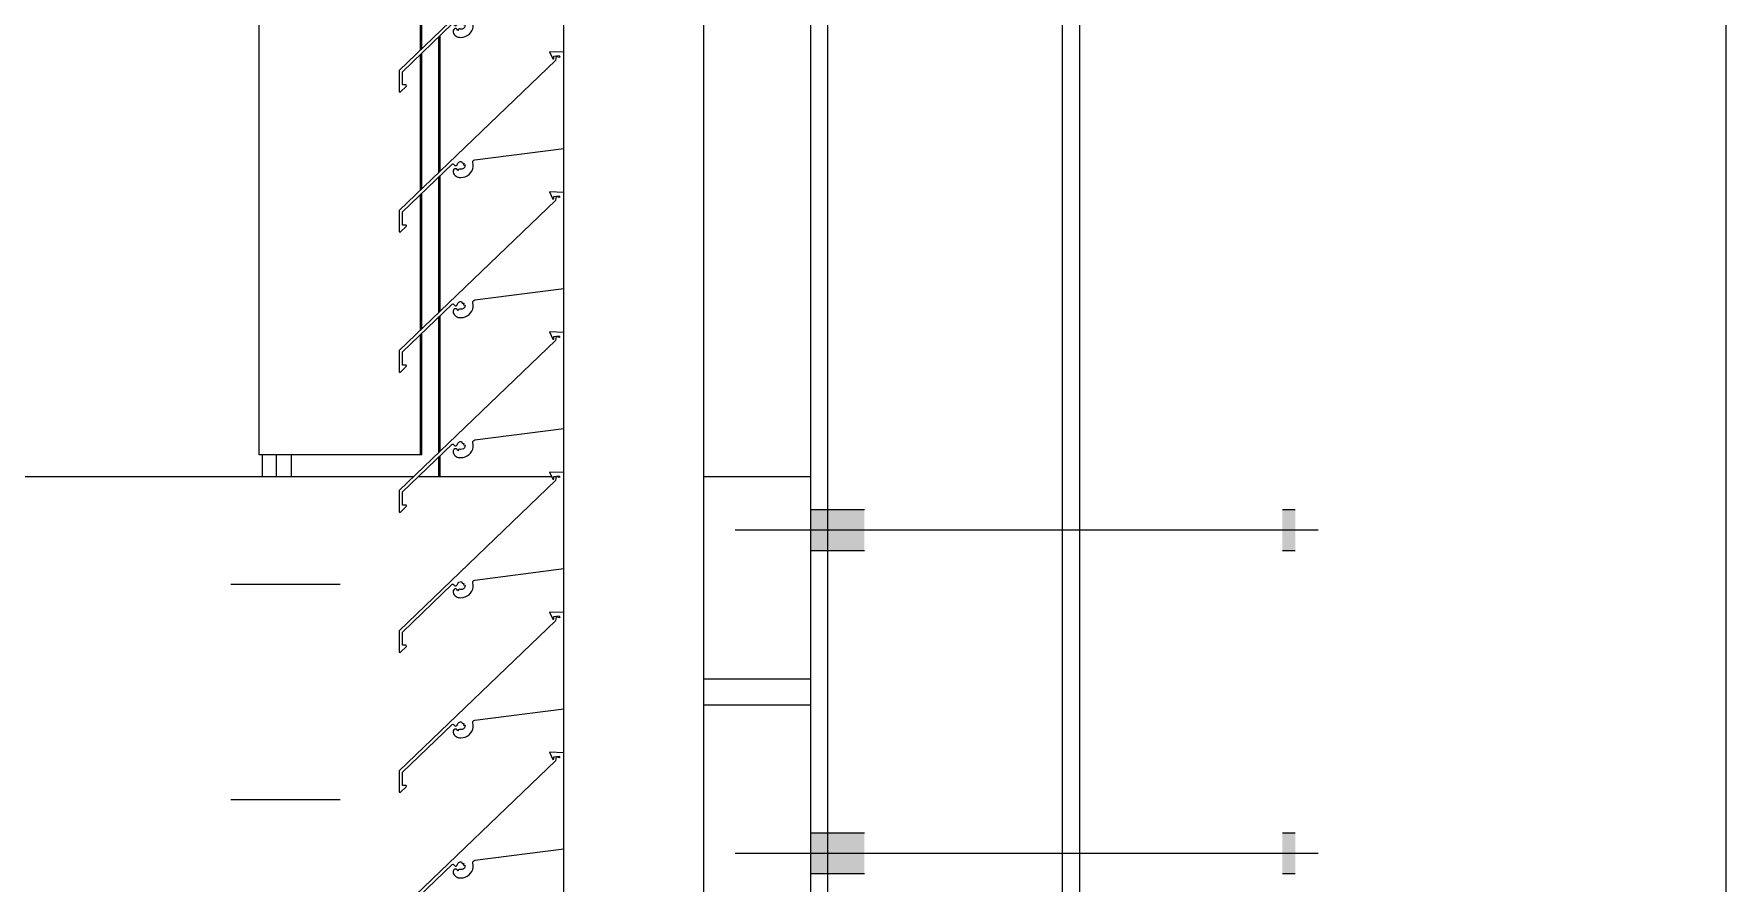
# Model space of a CAD drawing. Header units: millimetres. Extents: x -220592 to 404889, y -217665 to 38245.
# Drawn here: x -985.87 to -978.01, y -1188.78 to -1184.84 of the extents above; entities that cross this region are included whole.
import ezdxf

# ---------------------------------------------------------------- set-up
doc = ezdxf.new("R2010")
doc.units = ezdxf.units.MM
doc.linetypes.add('XKITLINE00', pattern=[0])
doc.linetypes.add('XKITLINE02', pattern=[4, 2, -2])
doc.layers.add('000 - 0_HIDE_OBJ_FRAMING_DEF_SUB_1', color=7, linetype='Continuous')
doc.layers.add('Part', color=7, linetype='Continuous', lineweight=0)

# ---------------------------------------------------------------- blocks, each defined once
blk = doc.blocks.new('*A13471')
at = {"layer": '000 - 0_HIDE_OBJ_FRAMING_DEF_SUB_1', "color": 7, "linetype": 'XKITLINE00', "lineweight": 0}
blk.add_line((-166.903352, 214.690805), (-166.903352, 242.6885), dxfattribs=at)
blk = doc.blocks.new('*A13473')
at = {"layer": '000 - 0_HIDE_OBJ_FRAMING_DEF_SUB_1', "color": 7, "linetype": 'XKITLINE00', "lineweight": 0}
blk.add_line((-166.903352, 214.690805), (-166.903349, 247.090805), dxfattribs=at)
blk = doc.blocks.new('*A14736')
at = {"layer": '000 - 0_HIDE_OBJ_FRAMING_DEF_SUB_1', "color": 7, "linetype": 'XKITLINE00', "lineweight": 0}
for p, q in [((-171.153485, 242.190805), (-171.153485, 214.940805)), ((-171.073485, 214.940805), (-171.073485, 242.190805)), ((-169.983485, 214.940805), (-169.983485, 242.190805)), ((-169.903485, 218.690805), (-169.903485, 238.690805))]:
    blk.add_line(p, q, dxfattribs=at)
blk = doc.blocks.new('*A14737')
at = {"layer": 'Part', "color": 7, "linetype": 'XKITLINE00', "lineweight": 0}
for p, q in [((-172.298462, 224.156123), (-172.366148, 224.158745)), ((-172.366148, 224.158745), (-172.350613, 224.125258)), ((-172.34549, 224.12567), (-172.345361, 224.137861)), ((-172.345361, 224.137861), (-172.320378, 224.141001)), ((-172.335358, 224.137332), (-172.338255, 224.118789)), ((-172.335358, 224.137332), (-172.318342, 224.134428)), ((-172.320378, 224.141001), (-172.318342, 224.134428)), ((-172.298455, 223.710453), (-172.298462, 224.156123)), ((-172.338255, 224.118789), (-173.063377, 223.422543)), ((-172.350613, 224.125258), (-172.34549, 224.12567)), ((-172.712461, 223.657423), (-172.298455, 223.710453)), ((-173.048341, 223.416176), (-172.817326, 223.637579)), ((-172.817326, 223.637579), (-172.812166, 223.638671)), ((-172.810019, 223.612761), (-172.812659, 223.607287)), ((-172.812659, 223.607287), (-172.812163, 223.599517)), ((-172.812166, 223.638671), (-172.808512, 223.634044)), ((-172.812163, 223.599517), (-172.810428, 223.594021)), ((-172.810428, 223.594021), (-172.807674, 223.588958)), ((-172.804875, 223.615998), (-172.810019, 223.612761)), ((-172.808512, 223.634044), (-172.804048, 223.63019)), ((-172.807674, 223.588958), (-172.804002, 223.584515)), ((-172.798797, 223.61601), (-172.804875, 223.615998)), ((-172.804048, 223.63019), (-172.798154, 223.630396)), ((-172.804002, 223.584515), (-172.799549, 223.580857)), ((-172.793641, 223.612792), (-172.798797, 223.61601)), ((-172.798154, 223.630396), (-172.793971, 223.634553)), ((-172.793971, 223.634553), (-172.790857, 223.642126)), ((-172.790699, 223.60732), (-172.793641, 223.612792)), ((-172.790857, 223.642126), (-172.78619, 223.646913)), ((-172.788669, 223.612301), (-172.790699, 223.60732)), ((-172.783858, 223.614708), (-172.788669, 223.612301)), ((-172.78619, 223.646913), (-172.780114, 223.649703)), ((-172.77794, 223.613803), (-172.783858, 223.614708)), ((-172.780114, 223.649703), (-172.773442, 223.650125)), ((-172.77144, 223.614147), (-172.77794, 223.613803)), ((-172.773442, 223.650125), (-172.77112, 223.642735)), ((-172.765472, 223.616745), (-172.77144, 223.614147)), ((-172.77112, 223.642735), (-172.763955, 223.641791)), ((-172.76079, 223.621267), (-172.765472, 223.616745)), ((-172.763955, 223.641791), (-172.765124, 223.634731)), ((-172.765124, 223.634731), (-172.757418, 223.633625)), ((-172.757988, 223.627141), (-172.76079, 223.621267)), ((-172.757418, 223.633625), (-172.757988, 223.627141)), ((-172.756337, 223.579072), (-172.747074, 223.583445)), ((-172.747074, 223.583445), (-172.738758, 223.589423)), ((-172.738758, 223.589423), (-172.731662, 223.59681)), ((-172.731662, 223.59681), (-172.726022, 223.60536)), ((-172.726022, 223.60536), (-172.722024, 223.61479)), ((-172.722024, 223.61479), (-172.719801, 223.624789)), ((-172.720912, 223.645159), (-172.720672, 223.650681)), ((-172.719426, 223.635025), (-172.720912, 223.645159)), ((-172.720672, 223.650681), (-172.717536, 223.655233)), ((-172.719801, 223.624789), (-172.719426, 223.635025)), ((-172.717536, 223.655233), (-172.712461, 223.657423)), ((-172.799549, 223.580857), (-172.794479, 223.578117)), ((-172.794479, 223.578117), (-172.788978, 223.576398)), ((-172.788978, 223.576398), (-172.78325, 223.575762)), ((-172.78325, 223.575762), (-172.776451, 223.575664)), ((-172.776451, 223.575664), (-172.766238, 223.576449)), ((-172.766238, 223.576449), (-172.756337, 223.579072)), ((-173.063377, 223.422543), (-173.062824, 223.323392)), ((-173.058143, 223.320923), (-173.029494, 223.349812)), ((-173.047999, 223.35483), (-173.048341, 223.416176)), ((-173.030579, 223.354733), (-173.047999, 223.35483)), ((-173.029494, 223.349812), (-173.030579, 223.354733)), ((-173.062824, 223.323392), (-173.058143, 223.320923))]:
    blk.add_line(p, q, dxfattribs=at)
blk = doc.blocks.new('*A14748')
at = {"layer": '000 - 0_HIDE_OBJ_FRAMING_DEF_SUB_1', "color": 7, "linetype": 'XKITLINE00', "lineweight": 0}
for p, q in [((-173.713199, 222.288511), (-173.713199, 240.088511)), ((-172.964598, 224.167389), (-172.964598, 224.796435)), ((-172.958493, 224.17325), (-172.958493, 224.802286)), ((-172.87913, 223.599453), (-172.87913, 224.228347)), ((-172.873025, 223.605315), (-172.873025, 224.234198)), ((-172.964598, 223.517389), (-172.964598, 224.146435)), ((-172.958493, 223.52325), (-172.958493, 224.152286)), ((-172.873025, 222.955315), (-172.873025, 223.584198)), ((-172.87913, 222.949453), (-172.87913, 223.578347)), ((-172.964598, 222.867389), (-172.964598, 223.496435)), ((-172.958493, 222.87325), (-172.958493, 223.502286)), ((-172.87913, 222.299453), (-172.87913, 222.928347)), ((-172.873025, 222.305315), (-172.873025, 222.934198)), ((-172.964598, 222.288511), (-172.964598, 222.846435)), ((-172.958493, 222.288511), (-172.958493, 222.852286)), ((-172.958493, 222.288511), (-173.713199, 222.288511)), ((-173.697937, 222.188511), (-173.697937, 222.288511)), ((-173.633058, 222.188511), (-173.633058, 222.288511)), ((-173.562852, 222.188511), (-173.562852, 222.288511)), ((-172.87913, 222.188511), (-172.87913, 222.278347)), ((-172.873025, 222.188511), (-172.873025, 222.284198))]:
    blk.add_line(p, q, dxfattribs=at)
blk = doc.blocks.new('*A14761')
at = {"layer": 'Part', "color": 7, "linetype": 'XKITLINE00', "lineweight": 0}
for p, q in [((-171.648652, 214.556249), (-171.648652, 227.756135)), ((-172.298652, 224.156131), (-172.298652, 224.360427)), ((-172.298652, 223.506131), (-172.298652, 223.710427)), ((-172.298652, 222.856131), (-172.298652, 223.060427)), ((-172.298652, 222.206131), (-172.298652, 222.410427)), ((-172.298652, 221.556131), (-172.298652, 221.760427)), ((-172.298652, 220.906131), (-172.298652, 221.110427)), ((-172.298652, 220.256131), (-172.298652, 220.460427))]:
    blk.add_line(p, q, dxfattribs=at)
blk = doc.blocks.new('*A14767')
at = {"layer": '000 - 0_HIDE_OBJ_FRAMING_DEF_SUB_1'}
for points in [[(-170.9034, 221.8435), (-171.1534, 221.8435), (-171.1534, 222.0335), (-170.9034, 222.0335)], [(-170.9034, 221.8435), (-171.1534, 221.8435), (-171.1534, 222.0335), (-170.9034, 222.0335)], [(-168.9034, 221.8435), (-168.9634, 221.8435), (-168.9634, 222.0335), (-168.9034, 222.0335)], [(-168.9034, 221.8435), (-168.9634, 221.8435), (-168.9634, 222.0335), (-168.9034, 222.0335)], [(-170.9034, 220.3435), (-171.1534, 220.3435), (-171.1534, 220.5335), (-170.9034, 220.5335)], [(-170.9034, 220.3435), (-171.1534, 220.3435), (-171.1534, 220.5335), (-170.9034, 220.5335)], [(-168.9034, 220.3435), (-168.9634, 220.3435), (-168.9634, 220.5335), (-168.9034, 220.5335)], [(-168.9034, 220.3435), (-168.9634, 220.3435), (-168.9634, 220.5335), (-168.9034, 220.5335)]]:
    blk.add_hatch(color=7, dxfattribs=at).paths.add_polyline_path(points, flags=17)
at = {"layer": '000 - 0_HIDE_OBJ_FRAMING_DEF_SUB_1', "color": 7, "linetype": 'XKITLINE00', "lineweight": 0}
for p, q in [((-170.9034, 222.0335), (-171.1534, 222.0335)), ((-170.9034, 222.0335), (-171.1534, 222.0335)), ((-168.9034, 222.0335), (-168.9634, 222.0335)), ((-168.9034, 222.0335), (-168.9634, 222.0335)), ((-168.7978, 221.9385), (-171.5034, 221.9385)), ((-168.7978, 221.9385), (-171.5034, 221.9385)), ((-170.9034, 221.8435), (-171.1534, 221.8435)), ((-170.9034, 221.8435), (-171.1534, 221.8435)), ((-168.9034, 221.8435), (-168.9634, 221.8435)), ((-168.9034, 221.8435), (-168.9634, 221.8435)), ((-170.9034, 220.5335), (-171.1534, 220.5335)), ((-170.9034, 220.5335), (-171.1534, 220.5335)), ((-168.9034, 220.5335), (-168.9634, 220.5335)), ((-168.9034, 220.5335), (-168.9634, 220.5335)), ((-168.7978, 220.4385), (-171.5034, 220.4385)), ((-168.7978, 220.4385), (-171.5034, 220.4385)), ((-170.9034, 220.3435), (-171.1534, 220.3435)), ((-170.9034, 220.3435), (-171.1534, 220.3435)), ((-168.9034, 220.3435), (-168.9634, 220.3435)), ((-168.9034, 220.3435), (-168.9634, 220.3435))]:
    blk.add_line(p, q, dxfattribs=at)
blk = doc.blocks.new('*A14768')
at = {"layer": '000 - 0_HIDE_OBJ_FRAMING_DEF_SUB_1', "color": 7, "linetype": 'XKITLINE02', "lineweight": 0}
for p, q in [((-173.845266, 220.688498), (-173.366949, 220.688498)), ((-173.814916, 220.688498), (-173.336599, 220.688498))]:
    blk.add_line(p, q, dxfattribs=at)
blk = doc.blocks.new('*A14769')
at = {"layer": '000 - 0_HIDE_OBJ_FRAMING_DEF_SUB_1', "color": 7, "linetype": 'XKITLINE02', "lineweight": 0}
for p, q in [((-173.845266, 221.688511), (-173.366949, 221.688511)), ((-173.814916, 221.688511), (-173.336599, 221.688511))]:
    blk.add_line(p, q, dxfattribs=at)
blk = doc.blocks.new('*A14770')
at = {"layer": 'Part', "color": 7, "linetype": 'XKITLINE00', "lineweight": 0}
for p, q in [((-171.648652, 221.248511), (-171.153485, 221.248511)), ((-171.648652, 221.128511), (-171.153485, 221.128511))]:
    blk.add_line(p, q, dxfattribs=at)
blk = doc.blocks.new('*A14790')
at = {"layer": '000 - 0_HIDE_OBJ_FRAMING_DEF_SUB_1', "color": 7, "linetype": 'XKITLINE00', "lineweight": 0}
for p, q in [((-184.211249, 222.188511), (-172.994673, 222.188511)), ((-172.972866, 222.188511), (-172.356761, 222.188511)), ((-172.340186, 222.188511), (-172.319607, 222.188511)), ((-171.648652, 222.188511), (-171.153485, 222.188511))]:
    blk.add_line(p, q, dxfattribs=at)
blk = doc.blocks.new('*A14829')
at = {"layer": 'Part', "color": 7, "linetype": 'XKITLINE00', "lineweight": 0}
for p, q in [((-172.338255, 220.868789), (-173.063377, 220.172543)), ((-172.298462, 220.906123), (-172.366148, 220.908745)), ((-172.366148, 220.908745), (-172.350613, 220.875258)), ((-172.350613, 220.875258), (-172.34549, 220.87567)), ((-172.34549, 220.87567), (-172.345361, 220.887861)), ((-172.345361, 220.887861), (-172.320378, 220.891001)), ((-172.335358, 220.887332), (-172.338255, 220.868789)), ((-172.335358, 220.887332), (-172.318342, 220.884428)), ((-172.320378, 220.891001), (-172.318342, 220.884428)), ((-172.298455, 220.460453), (-172.298462, 220.906123)), ((-172.712461, 220.407423), (-172.298455, 220.460453)), ((-173.048341, 220.166176), (-172.817326, 220.387579)), ((-172.817326, 220.387579), (-172.812166, 220.388671)), ((-172.810019, 220.362761), (-172.812659, 220.357287)), ((-172.812166, 220.388671), (-172.808512, 220.384044)), ((-172.804875, 220.365998), (-172.810019, 220.362761)), ((-172.808512, 220.384044), (-172.804048, 220.38019)), ((-172.798797, 220.36601), (-172.804875, 220.365998)), ((-172.804048, 220.38019), (-172.798154, 220.380396)), ((-172.793641, 220.362792), (-172.798797, 220.36601)), ((-172.798154, 220.380396), (-172.793971, 220.384553)), ((-172.793971, 220.384553), (-172.790857, 220.392126)), ((-172.790699, 220.35732), (-172.793641, 220.362792)), ((-172.790857, 220.392126), (-172.78619, 220.396913)), ((-172.788669, 220.362301), (-172.790699, 220.35732)), ((-172.783858, 220.364708), (-172.788669, 220.362301)), ((-172.78619, 220.396913), (-172.780114, 220.399703)), ((-172.77794, 220.363803), (-172.783858, 220.364708)), ((-172.780114, 220.399703), (-172.773442, 220.400125)), ((-172.77144, 220.364147), (-172.77794, 220.363803)), ((-172.773442, 220.400125), (-172.77112, 220.392735)), ((-172.765472, 220.366745), (-172.77144, 220.364147)), ((-172.77112, 220.392735), (-172.763955, 220.391791)), ((-172.76079, 220.371267), (-172.765472, 220.366745)), ((-172.763955, 220.391791), (-172.765124, 220.384731)), ((-172.765124, 220.384731), (-172.757418, 220.383625)), ((-172.757988, 220.377141), (-172.76079, 220.371267)), ((-172.757418, 220.383625), (-172.757988, 220.377141)), ((-172.726022, 220.35536), (-172.722024, 220.36479)), ((-172.722024, 220.36479), (-172.719801, 220.374789)), ((-172.720912, 220.395159), (-172.720672, 220.400681)), ((-172.719426, 220.385025), (-172.720912, 220.395159)), ((-172.720672, 220.400681), (-172.717536, 220.405233)), ((-172.719801, 220.374789), (-172.719426, 220.385025)), ((-172.717536, 220.405233), (-172.712461, 220.407423)), ((-172.812659, 220.357287), (-172.812163, 220.349517)), ((-172.812163, 220.349517), (-172.810428, 220.344021)), ((-172.810428, 220.344021), (-172.807674, 220.338958)), ((-172.807674, 220.338958), (-172.804002, 220.334515)), ((-172.804002, 220.334515), (-172.799549, 220.330857)), ((-172.799549, 220.330857), (-172.794479, 220.328117)), ((-172.794479, 220.328117), (-172.788978, 220.326398)), ((-172.788978, 220.326398), (-172.78325, 220.325762)), ((-172.78325, 220.325762), (-172.776451, 220.325664)), ((-172.776451, 220.325664), (-172.766238, 220.326449)), ((-172.766238, 220.326449), (-172.756337, 220.329072)), ((-172.756337, 220.329072), (-172.747074, 220.333445)), ((-172.747074, 220.333445), (-172.738758, 220.339423)), ((-172.738758, 220.339423), (-172.731662, 220.34681)), ((-172.731662, 220.34681), (-172.726022, 220.35536)), ((-173.063377, 220.172543), (-173.062824, 220.073392)), ((-173.047999, 220.10483), (-173.048341, 220.166176)), ((-173.062824, 220.073392), (-173.058143, 220.070923)), ((-173.058143, 220.070923), (-173.029494, 220.099812)), ((-173.030579, 220.104733), (-173.047999, 220.10483)), ((-173.029494, 220.099812), (-173.030579, 220.104733))]:
    blk.add_line(p, q, dxfattribs=at)
blk = doc.blocks.new('*A14830')
at = {"layer": 'Part', "color": 7, "linetype": 'XKITLINE00', "lineweight": 0}
for p, q in [((-172.298462, 221.556123), (-172.366148, 221.558745)), ((-172.366148, 221.558745), (-172.350613, 221.525258)), ((-172.345361, 221.537861), (-172.320378, 221.541001)), ((-172.320378, 221.541001), (-172.318342, 221.534428)), ((-172.298455, 221.110453), (-172.298462, 221.556123)), ((-172.338255, 221.518789), (-173.063377, 220.822543)), ((-172.350613, 221.525258), (-172.34549, 221.52567)), ((-172.34549, 221.52567), (-172.345361, 221.537861)), ((-172.335358, 221.537332), (-172.338255, 221.518789)), ((-172.335358, 221.537332), (-172.318342, 221.534428)), ((-172.712461, 221.057423), (-172.298455, 221.110453)), ((-173.048341, 220.816176), (-172.817326, 221.037579)), ((-172.817326, 221.037579), (-172.812166, 221.038671)), ((-172.810019, 221.012761), (-172.812659, 221.007287)), ((-172.812659, 221.007287), (-172.812163, 220.999517)), ((-172.812166, 221.038671), (-172.808512, 221.034044)), ((-172.812163, 220.999517), (-172.810428, 220.994021)), ((-172.810428, 220.994021), (-172.807674, 220.988958)), ((-172.804875, 221.015998), (-172.810019, 221.012761)), ((-172.808512, 221.034044), (-172.804048, 221.03019)), ((-172.807674, 220.988958), (-172.804002, 220.984515)), ((-172.798797, 221.01601), (-172.804875, 221.015998)), ((-172.804048, 221.03019), (-172.798154, 221.030396)), ((-172.793641, 221.012792), (-172.798797, 221.01601)), ((-172.798154, 221.030396), (-172.793971, 221.034553)), ((-172.793971, 221.034553), (-172.790857, 221.042126)), ((-172.790699, 221.00732), (-172.793641, 221.012792)), ((-172.790857, 221.042126), (-172.78619, 221.046913)), ((-172.788669, 221.012301), (-172.790699, 221.00732)), ((-172.783858, 221.014708), (-172.788669, 221.012301)), ((-172.78619, 221.046913), (-172.780114, 221.049703)), ((-172.77794, 221.013803), (-172.783858, 221.014708)), ((-172.780114, 221.049703), (-172.773442, 221.050125)), ((-172.77144, 221.014147), (-172.77794, 221.013803)), ((-172.773442, 221.050125), (-172.77112, 221.042735)), ((-172.765472, 221.016745), (-172.77144, 221.014147)), ((-172.77112, 221.042735), (-172.763955, 221.041791)), ((-172.76079, 221.021267), (-172.765472, 221.016745)), ((-172.763955, 221.041791), (-172.765124, 221.034731)), ((-172.765124, 221.034731), (-172.757418, 221.033625)), ((-172.757988, 221.027141), (-172.76079, 221.021267)), ((-172.757418, 221.033625), (-172.757988, 221.027141)), ((-172.747074, 220.983445), (-172.738758, 220.989423)), ((-172.738758, 220.989423), (-172.731662, 220.99681)), ((-172.731662, 220.99681), (-172.726022, 221.00536)), ((-172.726022, 221.00536), (-172.722024, 221.01479)), ((-172.722024, 221.01479), (-172.719801, 221.024789)), ((-172.720912, 221.045159), (-172.720672, 221.050681)), ((-172.719426, 221.035025), (-172.720912, 221.045159)), ((-172.720672, 221.050681), (-172.717536, 221.055233)), ((-172.719801, 221.024789), (-172.719426, 221.035025)), ((-172.717536, 221.055233), (-172.712461, 221.057423)), ((-172.804002, 220.984515), (-172.799549, 220.980857)), ((-172.799549, 220.980857), (-172.794479, 220.978117)), ((-172.794479, 220.978117), (-172.788978, 220.976398)), ((-172.788978, 220.976398), (-172.78325, 220.975762)), ((-172.78325, 220.975762), (-172.776451, 220.975664)), ((-172.776451, 220.975664), (-172.766238, 220.976449)), ((-172.766238, 220.976449), (-172.756337, 220.979072)), ((-172.756337, 220.979072), (-172.747074, 220.983445)), ((-173.063377, 220.822543), (-173.062824, 220.723392)), ((-173.047999, 220.75483), (-173.048341, 220.816176)), ((-173.030579, 220.754733), (-173.047999, 220.75483)), ((-173.029494, 220.749812), (-173.030579, 220.754733)), ((-173.062824, 220.723392), (-173.058143, 220.720923)), ((-173.058143, 220.720923), (-173.029494, 220.749812))]:
    blk.add_line(p, q, dxfattribs=at)
blk = doc.blocks.new('*A14831')
at = {"layer": 'Part', "color": 7, "linetype": 'XKITLINE00', "lineweight": 0}
for p, q in [((-172.338255, 222.168789), (-173.063377, 221.472543)), ((-172.298462, 222.206123), (-172.366148, 222.208745)), ((-172.366148, 222.208745), (-172.350613, 222.175258)), ((-172.350613, 222.175258), (-172.34549, 222.17567)), ((-172.34549, 222.17567), (-172.345361, 222.187861)), ((-172.345361, 222.187861), (-172.320378, 222.191001)), ((-172.335358, 222.187332), (-172.338255, 222.168789)), ((-172.335358, 222.187332), (-172.318342, 222.184428)), ((-172.320378, 222.191001), (-172.318342, 222.184428)), ((-172.298455, 221.760453), (-172.298462, 222.206123)), ((-172.790857, 221.692126), (-172.78619, 221.696913)), ((-172.78619, 221.696913), (-172.780114, 221.699703)), ((-172.780114, 221.699703), (-172.773442, 221.700125)), ((-172.773442, 221.700125), (-172.77112, 221.692735)), ((-172.720912, 221.695159), (-172.720672, 221.700681)), ((-172.720672, 221.700681), (-172.717536, 221.705233)), ((-172.717536, 221.705233), (-172.712461, 221.707423)), ((-172.712461, 221.707423), (-172.298455, 221.760453)), ((-173.048341, 221.466176), (-172.817326, 221.687579)), ((-172.817326, 221.687579), (-172.812166, 221.688671)), ((-172.810019, 221.662761), (-172.812659, 221.657287)), ((-172.812659, 221.657287), (-172.812163, 221.649517)), ((-172.812166, 221.688671), (-172.808512, 221.684044)), ((-172.812163, 221.649517), (-172.810428, 221.644021)), ((-172.810428, 221.644021), (-172.807674, 221.638958)), ((-172.804875, 221.665998), (-172.810019, 221.662761)), ((-172.808512, 221.684044), (-172.804048, 221.68019)), ((-172.807674, 221.638958), (-172.804002, 221.634515)), ((-172.798797, 221.66601), (-172.804875, 221.665998)), ((-172.804048, 221.68019), (-172.798154, 221.680396)), ((-172.804002, 221.634515), (-172.799549, 221.630857)), ((-172.799549, 221.630857), (-172.794479, 221.628117)), ((-172.793641, 221.662792), (-172.798797, 221.66601)), ((-172.798154, 221.680396), (-172.793971, 221.684553)), ((-172.794479, 221.628117), (-172.788978, 221.626398)), ((-172.793971, 221.684553), (-172.790857, 221.692126)), ((-172.790699, 221.65732), (-172.793641, 221.662792)), ((-172.788669, 221.662301), (-172.790699, 221.65732)), ((-172.788978, 221.626398), (-172.78325, 221.625762)), ((-172.783858, 221.664708), (-172.788669, 221.662301)), ((-172.77794, 221.663803), (-172.783858, 221.664708)), ((-172.78325, 221.625762), (-172.776451, 221.625664)), ((-172.77144, 221.664147), (-172.77794, 221.663803)), ((-172.776451, 221.625664), (-172.766238, 221.626449)), ((-172.765472, 221.666745), (-172.77144, 221.664147)), ((-172.77112, 221.692735), (-172.763955, 221.691791)), ((-172.766238, 221.626449), (-172.756337, 221.629072)), ((-172.76079, 221.671267), (-172.765472, 221.666745)), ((-172.763955, 221.691791), (-172.765124, 221.684731)), ((-172.765124, 221.684731), (-172.757418, 221.683625)), ((-172.757988, 221.677141), (-172.76079, 221.671267)), ((-172.757418, 221.683625), (-172.757988, 221.677141)), ((-172.756337, 221.629072), (-172.747074, 221.633445)), ((-172.747074, 221.633445), (-172.738758, 221.639423)), ((-172.738758, 221.639423), (-172.731662, 221.64681)), ((-172.731662, 221.64681), (-172.726022, 221.65536)), ((-172.726022, 221.65536), (-172.722024, 221.66479)), ((-172.722024, 221.66479), (-172.719801, 221.674789)), ((-172.719426, 221.685025), (-172.720912, 221.695159)), ((-172.719801, 221.674789), (-172.719426, 221.685025)), ((-173.063377, 221.472543), (-173.062824, 221.373392)), ((-173.047999, 221.40483), (-173.048341, 221.466176)), ((-173.058143, 221.370923), (-173.029494, 221.399812)), ((-173.030579, 221.404733), (-173.047999, 221.40483)), ((-173.029494, 221.399812), (-173.030579, 221.404733)), ((-173.062824, 221.373392), (-173.058143, 221.370923))]:
    blk.add_line(p, q, dxfattribs=at)
blk = doc.blocks.new('*A14832')
at = {"layer": 'Part', "color": 7, "linetype": 'XKITLINE00', "lineweight": 0}
for p, q in [((-172.338255, 222.818789), (-173.063377, 222.122543)), ((-172.298462, 222.856123), (-172.366148, 222.858745)), ((-172.366148, 222.858745), (-172.350613, 222.825258)), ((-172.350613, 222.825258), (-172.34549, 222.82567)), ((-172.34549, 222.82567), (-172.345361, 222.837861)), ((-172.345361, 222.837861), (-172.320378, 222.841001)), ((-172.335358, 222.837332), (-172.338255, 222.818789)), ((-172.335358, 222.837332), (-172.318342, 222.834428)), ((-172.320378, 222.841001), (-172.318342, 222.834428)), ((-172.298455, 222.410453), (-172.298462, 222.856123)), ((-172.712461, 222.357423), (-172.298455, 222.410453)), ((-173.048341, 222.116176), (-172.817326, 222.337579)), ((-172.817326, 222.337579), (-172.812166, 222.338671)), ((-172.812166, 222.338671), (-172.808512, 222.334044)), ((-172.808512, 222.334044), (-172.804048, 222.33019)), ((-172.804048, 222.33019), (-172.798154, 222.330396)), ((-172.798154, 222.330396), (-172.793971, 222.334553)), ((-172.793971, 222.334553), (-172.790857, 222.342126)), ((-172.790857, 222.342126), (-172.78619, 222.346913)), ((-172.78619, 222.346913), (-172.780114, 222.349703)), ((-172.780114, 222.349703), (-172.773442, 222.350125)), ((-172.773442, 222.350125), (-172.77112, 222.342735)), ((-172.77112, 222.342735), (-172.763955, 222.341791)), ((-172.763955, 222.341791), (-172.765124, 222.334731)), ((-172.765124, 222.334731), (-172.757418, 222.333625)), ((-172.757988, 222.327141), (-172.76079, 222.321267)), ((-172.757418, 222.333625), (-172.757988, 222.327141)), ((-172.722024, 222.31479), (-172.719801, 222.324789)), ((-172.720912, 222.345159), (-172.720672, 222.350681)), ((-172.719426, 222.335025), (-172.720912, 222.345159)), ((-172.720672, 222.350681), (-172.717536, 222.355233)), ((-172.719801, 222.324789), (-172.719426, 222.335025)), ((-172.717536, 222.355233), (-172.712461, 222.357423)), ((-172.810019, 222.312761), (-172.812659, 222.307287)), ((-172.812659, 222.307287), (-172.812163, 222.299517)), ((-172.812163, 222.299517), (-172.810428, 222.294021)), ((-172.810428, 222.294021), (-172.807674, 222.288958)), ((-172.804875, 222.315998), (-172.810019, 222.312761)), ((-172.807674, 222.288958), (-172.804002, 222.284515)), ((-172.798797, 222.31601), (-172.804875, 222.315998)), ((-172.804002, 222.284515), (-172.799549, 222.280857)), ((-172.799549, 222.280857), (-172.794479, 222.278117)), ((-172.793641, 222.312792), (-172.798797, 222.31601)), ((-172.794479, 222.278117), (-172.788978, 222.276398)), ((-172.790699, 222.30732), (-172.793641, 222.312792)), ((-172.788669, 222.312301), (-172.790699, 222.30732)), ((-172.788978, 222.276398), (-172.78325, 222.275762)), ((-172.783858, 222.314708), (-172.788669, 222.312301)), ((-172.77794, 222.313803), (-172.783858, 222.314708)), ((-172.78325, 222.275762), (-172.776451, 222.275664)), ((-172.77144, 222.314147), (-172.77794, 222.313803)), ((-172.776451, 222.275664), (-172.766238, 222.276449)), ((-172.765472, 222.316745), (-172.77144, 222.314147)), ((-172.766238, 222.276449), (-172.756337, 222.279072)), ((-172.76079, 222.321267), (-172.765472, 222.316745)), ((-172.756337, 222.279072), (-172.747074, 222.283445)), ((-172.747074, 222.283445), (-172.738758, 222.289423)), ((-172.738758, 222.289423), (-172.731662, 222.29681)), ((-172.731662, 222.29681), (-172.726022, 222.30536)), ((-172.726022, 222.30536), (-172.722024, 222.31479)), ((-173.063377, 222.122543), (-173.062824, 222.023392)), ((-173.047999, 222.05483), (-173.048341, 222.116176)), ((-173.062824, 222.023392), (-173.058143, 222.020923)), ((-173.058143, 222.020923), (-173.029494, 222.049812)), ((-173.030579, 222.054733), (-173.047999, 222.05483)), ((-173.029494, 222.049812), (-173.030579, 222.054733))]:
    blk.add_line(p, q, dxfattribs=at)
blk = doc.blocks.new('*A14833')
at = {"layer": 'Part', "color": 7, "linetype": 'XKITLINE00', "lineweight": 0}
for p, q in [((-172.298462, 223.506123), (-172.366148, 223.508745)), ((-172.366148, 223.508745), (-172.350613, 223.475258)), ((-172.298455, 223.060453), (-172.298462, 223.506123)), ((-172.338255, 223.468789), (-173.063377, 222.772543)), ((-172.350613, 223.475258), (-172.34549, 223.47567)), ((-172.34549, 223.47567), (-172.345361, 223.487861)), ((-172.345361, 223.487861), (-172.320378, 223.491001)), ((-172.335358, 223.487332), (-172.338255, 223.468789)), ((-172.335358, 223.487332), (-172.318342, 223.484428)), ((-172.320378, 223.491001), (-172.318342, 223.484428)), ((-172.712461, 223.007423), (-172.298455, 223.060453)), ((-173.048341, 222.766176), (-172.817326, 222.987579)), ((-172.817326, 222.987579), (-172.812166, 222.988671)), ((-172.810019, 222.962761), (-172.812659, 222.957287)), ((-172.812659, 222.957287), (-172.812163, 222.949517)), ((-172.812166, 222.988671), (-172.808512, 222.984044)), ((-172.804875, 222.965998), (-172.810019, 222.962761)), ((-172.808512, 222.984044), (-172.804048, 222.98019)), ((-172.798797, 222.96601), (-172.804875, 222.965998)), ((-172.804048, 222.98019), (-172.798154, 222.980396)), ((-172.793641, 222.962792), (-172.798797, 222.96601)), ((-172.798154, 222.980396), (-172.793971, 222.984553)), ((-172.793971, 222.984553), (-172.790857, 222.992126)), ((-172.790699, 222.95732), (-172.793641, 222.962792)), ((-172.790857, 222.992126), (-172.78619, 222.996913)), ((-172.788669, 222.962301), (-172.790699, 222.95732)), ((-172.783858, 222.964708), (-172.788669, 222.962301)), ((-172.78619, 222.996913), (-172.780114, 222.999703)), ((-172.77794, 222.963803), (-172.783858, 222.964708)), ((-172.780114, 222.999703), (-172.773442, 223.000125)), ((-172.77144, 222.964147), (-172.77794, 222.963803)), ((-172.773442, 223.000125), (-172.77112, 222.992735)), ((-172.765472, 222.966745), (-172.77144, 222.964147)), ((-172.77112, 222.992735), (-172.763955, 222.991791)), ((-172.76079, 222.971267), (-172.765472, 222.966745)), ((-172.763955, 222.991791), (-172.765124, 222.984731)), ((-172.765124, 222.984731), (-172.757418, 222.983625)), ((-172.757988, 222.977141), (-172.76079, 222.971267)), ((-172.757418, 222.983625), (-172.757988, 222.977141)), ((-172.731662, 222.94681), (-172.726022, 222.95536)), ((-172.726022, 222.95536), (-172.722024, 222.96479)), ((-172.722024, 222.96479), (-172.719801, 222.974789)), ((-172.720912, 222.995159), (-172.720672, 223.000681)), ((-172.719426, 222.985025), (-172.720912, 222.995159)), ((-172.720672, 223.000681), (-172.717536, 223.005233)), ((-172.719801, 222.974789), (-172.719426, 222.985025)), ((-172.717536, 223.005233), (-172.712461, 223.007423)), ((-172.812163, 222.949517), (-172.810428, 222.944021)), ((-172.810428, 222.944021), (-172.807674, 222.938958)), ((-172.807674, 222.938958), (-172.804002, 222.934515)), ((-172.804002, 222.934515), (-172.799549, 222.930857)), ((-172.799549, 222.930857), (-172.794479, 222.928117)), ((-172.794479, 222.928117), (-172.788978, 222.926398)), ((-172.788978, 222.926398), (-172.78325, 222.925762)), ((-172.78325, 222.925762), (-172.776451, 222.925664)), ((-172.776451, 222.925664), (-172.766238, 222.926449)), ((-172.766238, 222.926449), (-172.756337, 222.929072)), ((-172.756337, 222.929072), (-172.747074, 222.933445)), ((-172.747074, 222.933445), (-172.738758, 222.939423)), ((-172.738758, 222.939423), (-172.731662, 222.94681)), ((-173.063377, 222.772543), (-173.062824, 222.673392)), ((-173.047999, 222.70483), (-173.048341, 222.766176)), ((-173.062824, 222.673392), (-173.058143, 222.670923)), ((-173.058143, 222.670923), (-173.029494, 222.699812)), ((-173.030579, 222.704733), (-173.047999, 222.70483)), ((-173.029494, 222.699812), (-173.030579, 222.704733))]:
    blk.add_line(p, q, dxfattribs=at)
blk = doc.blocks.new('*A14839')
at = {"layer": 'Part', "color": 7, "linetype": 'XKITLINE00', "lineweight": 0}
for p, q in [((-172.338255, 224.768789), (-173.063377, 224.072543)), ((-172.298462, 224.806123), (-172.366148, 224.808745)), ((-172.366148, 224.808745), (-172.350613, 224.775258)), ((-172.350613, 224.775258), (-172.34549, 224.77567)), ((-172.34549, 224.77567), (-172.345361, 224.787861)), ((-172.345361, 224.787861), (-172.320378, 224.791001)), ((-172.335358, 224.787332), (-172.338255, 224.768789)), ((-172.335358, 224.787332), (-172.318342, 224.784428)), ((-172.320378, 224.791001), (-172.318342, 224.784428)), ((-172.298455, 224.360453), (-172.298462, 224.806123)), ((-172.817326, 224.287579), (-172.812166, 224.288671)), ((-172.812166, 224.288671), (-172.808512, 224.284044)), ((-172.793971, 224.284553), (-172.790857, 224.292126)), ((-172.790857, 224.292126), (-172.78619, 224.296913)), ((-172.78619, 224.296913), (-172.780114, 224.299703)), ((-172.780114, 224.299703), (-172.773442, 224.300125)), ((-172.773442, 224.300125), (-172.77112, 224.292735)), ((-172.77112, 224.292735), (-172.763955, 224.291791)), ((-172.763955, 224.291791), (-172.765124, 224.284731)), ((-172.720912, 224.295159), (-172.720672, 224.300681)), ((-172.719426, 224.285025), (-172.720912, 224.295159)), ((-172.720672, 224.300681), (-172.717536, 224.305233)), ((-172.717536, 224.305233), (-172.712461, 224.307423)), ((-172.712461, 224.307423), (-172.298455, 224.360453)), ((-173.048341, 224.066176), (-172.817326, 224.287579)), ((-172.810019, 224.262761), (-172.812659, 224.257287)), ((-172.812659, 224.257287), (-172.812163, 224.249517)), ((-172.812163, 224.249517), (-172.810428, 224.244021)), ((-172.810428, 224.244021), (-172.807674, 224.238958)), ((-172.804875, 224.265998), (-172.810019, 224.262761)), ((-172.808512, 224.284044), (-172.804048, 224.28019)), ((-172.807674, 224.238958), (-172.804002, 224.234515)), ((-172.798797, 224.26601), (-172.804875, 224.265998)), ((-172.804048, 224.28019), (-172.798154, 224.280396)), ((-172.804002, 224.234515), (-172.799549, 224.230857)), ((-172.799549, 224.230857), (-172.794479, 224.228117)), ((-172.793641, 224.262792), (-172.798797, 224.26601)), ((-172.798154, 224.280396), (-172.793971, 224.284553)), ((-172.794479, 224.228117), (-172.788978, 224.226398)), ((-172.790699, 224.25732), (-172.793641, 224.262792)), ((-172.788669, 224.262301), (-172.790699, 224.25732)), ((-172.788978, 224.226398), (-172.78325, 224.225762)), ((-172.783858, 224.264708), (-172.788669, 224.262301)), ((-172.77794, 224.263803), (-172.783858, 224.264708)), ((-172.78325, 224.225762), (-172.776451, 224.225664)), ((-172.77144, 224.264147), (-172.77794, 224.263803)), ((-172.776451, 224.225664), (-172.766238, 224.226449)), ((-172.765472, 224.266745), (-172.77144, 224.264147)), ((-172.766238, 224.226449), (-172.756337, 224.229072)), ((-172.76079, 224.271267), (-172.765472, 224.266745)), ((-172.765124, 224.284731), (-172.757418, 224.283625)), ((-172.757988, 224.277141), (-172.76079, 224.271267)), ((-172.757418, 224.283625), (-172.757988, 224.277141)), ((-172.756337, 224.229072), (-172.747074, 224.233445)), ((-172.747074, 224.233445), (-172.738758, 224.239423)), ((-172.738758, 224.239423), (-172.731662, 224.24681)), ((-172.731662, 224.24681), (-172.726022, 224.25536)), ((-172.726022, 224.25536), (-172.722024, 224.26479)), ((-172.722024, 224.26479), (-172.719801, 224.274789)), ((-172.719801, 224.274789), (-172.719426, 224.285025)), ((-173.063377, 224.072543), (-173.062824, 223.973392)), ((-173.047999, 224.00483), (-173.048341, 224.066176)), ((-173.058143, 223.970923), (-173.029494, 223.999812)), ((-173.030579, 224.004733), (-173.047999, 224.00483)), ((-173.029494, 223.999812), (-173.030579, 224.004733)), ((-173.062824, 223.973392), (-173.058143, 223.970923))]:
    blk.add_line(p, q, dxfattribs=at)

msp = doc.modelspace()

# ---------------------------------------------------------------- block references
at = {"color": 7, "lineweight": 0}
for name in ['*A13471', '*A13473', '*A14736', '*A14748', '*A14761', '*A14839', '*A14737', '*A14833', '*A14832', '*A14831', '*A14790', '*A14767', '*A14769', '*A14830', '*A14770', '*A14829', '*A14768']:
    msp.add_blockref(name, (-811.109, -1409.08), dxfattribs=at)

doc.saveas('drawing.dxf')
